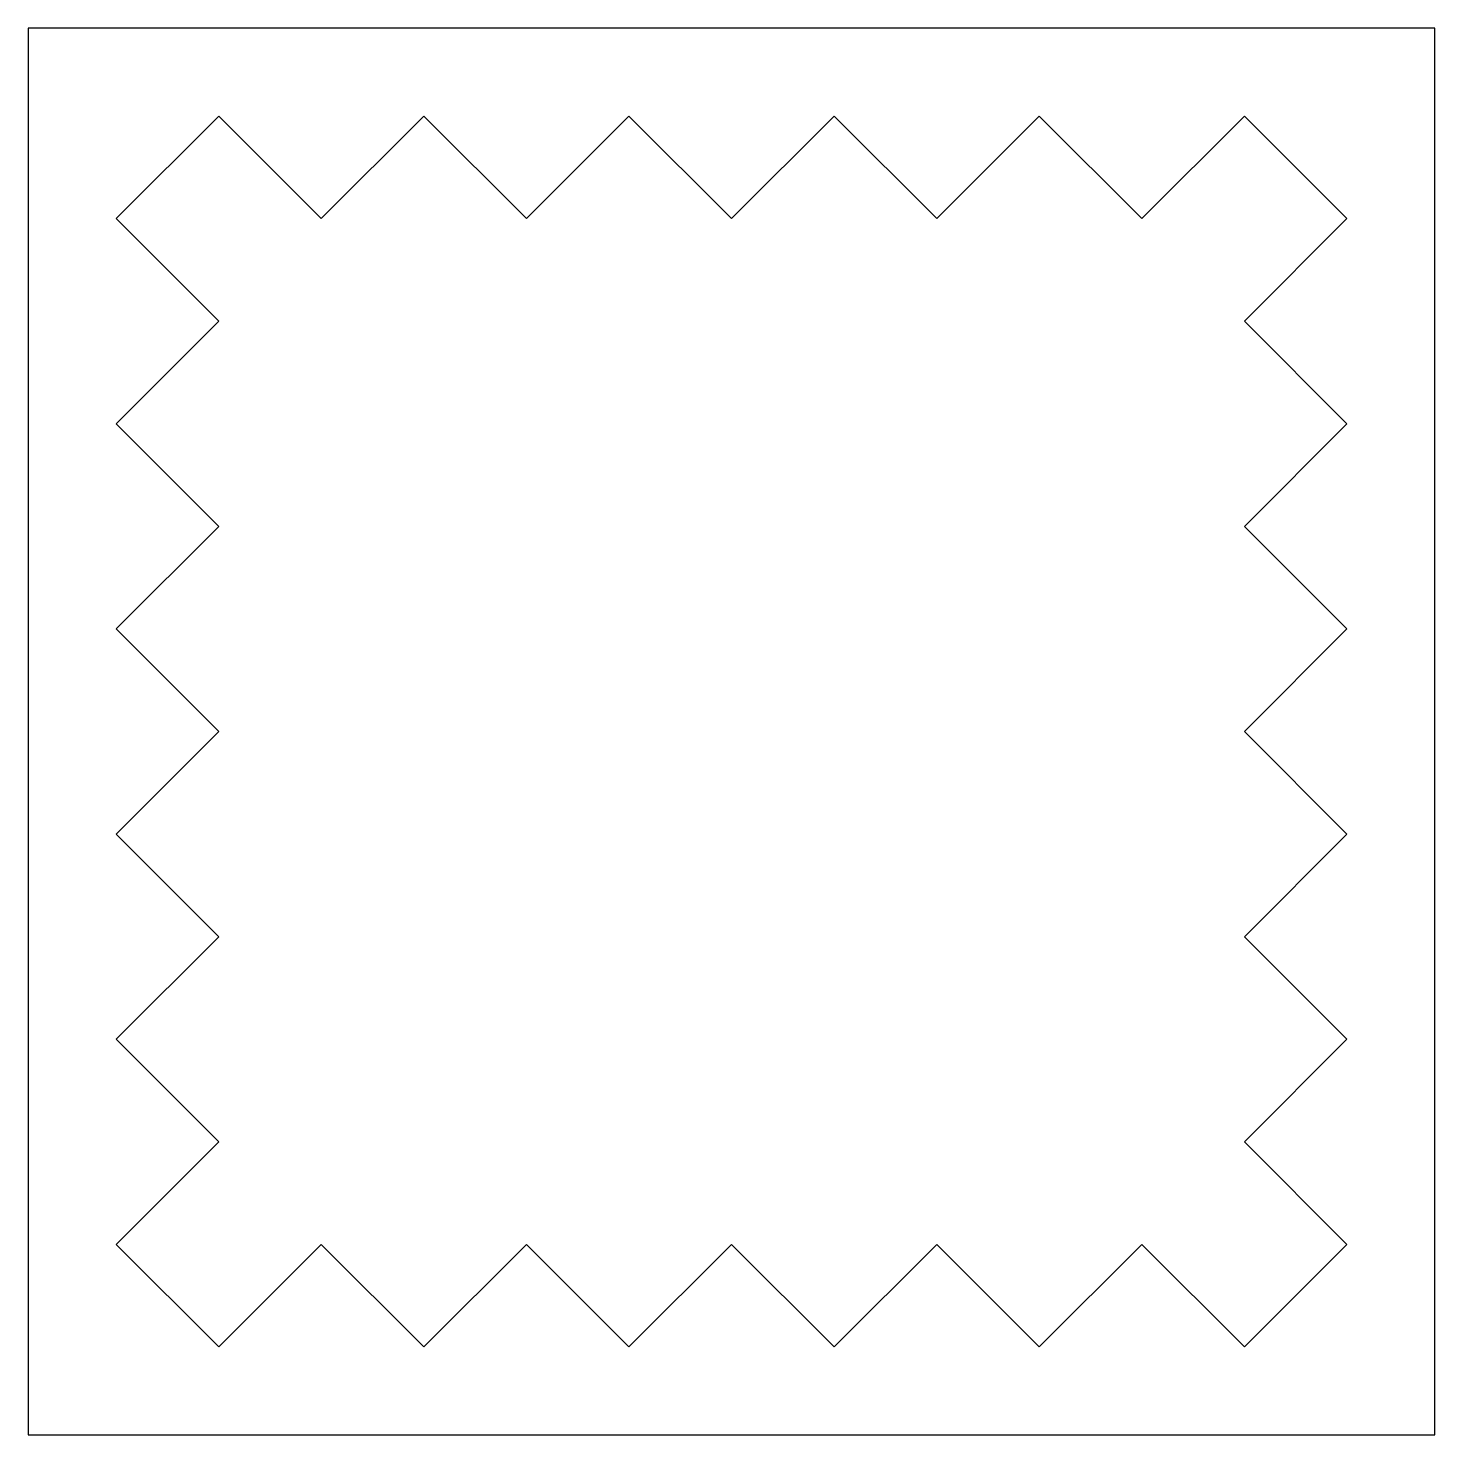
# Model space of a CAD drawing. Header units: centimetres. Extents: x -0.423 to 0.423, y -0.423 to 0.423.
import ezdxf

# ---------------------------------------------------------------- set-up
doc = ezdxf.new("R2010")
doc.units = ezdxf.units.CM
doc.header["$MEASUREMENT"] = 0
doc.layers.add('Layer 1', color=7, linetype='Continuous')

msp = doc.modelspace()

# ---------------------------------------------------------------- linework, layer by layer
at = {"layer": 'Layer 1'}
msp.add_lwpolyline([(-0.42333, -0.42333), (0.42333, -0.42333), (0.42333, 0.42333), (-0.42333, 0.42333), (-0.42333, -0.42333)], close=True, dxfattribs=at)
at = {"layer": 'Layer 1', "color": 250}
msp.add_open_spline([(0.30869, 0.24694), (0.30869, 0.24694), (0.37044, 0.30869), (0.37044, 0.30869), (0.37044, 0.30869), (0.37044, 0.30869), (0.30869, 0.37042), (0.30869, 0.37042), (0.30869, 0.37042), (0.30869, 0.37042), (0.24699, 0.30869), (0.24699, 0.30869), (0.24699, 0.30869), (0.24699, 0.30869), (0.18523, 0.37042), (0.18523, 0.37042), (0.18523, 0.37042), (0.18523, 0.37042), (0.12353, 0.30869), (0.12353, 0.30869), (0.12353, 0.30869), (0.12353, 0.30869), (0.06178, 0.37042), (0.06178, 0.37042), (0.06178, 0.37042), (0.06178, 0.37042), (0.00003, 0.30869), (0.00003, 0.30869), (0.00003, 0.30869), (0.00003, 0.30869), (-0.06173, 0.37042), (-0.06173, 0.37042), (-0.06173, 0.37042), (-0.06173, 0.37042), (-0.12343, 0.30869), (-0.12343, 0.30869), (-0.12343, 0.30869), (-0.12343, 0.30869), (-0.18518, 0.37042), (-0.18518, 0.37042), (-0.18518, 0.37042), (-0.18518, 0.37042), (-0.24688, 0.30869), (-0.24688, 0.30869), (-0.24688, 0.30869), (-0.24688, 0.30869), (-0.30864, 0.37042), (-0.30864, 0.37042), (-0.30864, 0.37042), (-0.30864, 0.37042), (-0.37039, 0.30869), (-0.37039, 0.30869), (-0.37039, 0.30869), (-0.37039, 0.30869), (-0.30864, 0.24694), (-0.30864, 0.24694), (-0.30864, 0.24694), (-0.30864, 0.24694), (-0.37039, 0.18518), (-0.37039, 0.18518), (-0.37039, 0.18518), (-0.37039, 0.18518), (-0.30864, 0.12348), (-0.30864, 0.12348), (-0.30864, 0.12348), (-0.30864, 0.12348), (-0.37039, 0.06173), (-0.37039, 0.06173), (-0.37039, 0.06173), (-0.37039, 0.06173), (-0.30864, -0.00003), (-0.30864, -0.00003), (-0.30864, -0.00003), (-0.30864, -0.00003), (-0.37039, -0.06178), (-0.37039, -0.06178), (-0.37039, -0.06178), (-0.37039, -0.06178), (-0.30864, -0.12351), (-0.30864, -0.12351), (-0.30864, -0.12351), (-0.30864, -0.12351), (-0.37039, -0.18526), (-0.37039, -0.18526), (-0.37039, -0.18526), (-0.37039, -0.18526), (-0.30864, -0.24696), (-0.30864, -0.24696), (-0.30864, -0.24696), (-0.30864, -0.24696), (-0.37039, -0.30872), (-0.37039, -0.30872), (-0.37039, -0.30872), (-0.37039, -0.30872), (-0.30864, -0.37044), (-0.30864, -0.37044), (-0.30864, -0.37044), (-0.30864, -0.37044), (-0.24688, -0.30872), (-0.24688, -0.30872), (-0.24688, -0.30872), (-0.24688, -0.30872), (-0.18518, -0.37044), (-0.18518, -0.37044), (-0.18518, -0.37044), (-0.18518, -0.37044), (-0.12343, -0.30872), (-0.12343, -0.30872), (-0.12343, -0.30872), (-0.12343, -0.30872), (-0.06173, -0.37044), (-0.06173, -0.37044), (-0.06173, -0.37044), (-0.06173, -0.37044), (0.00003, -0.30872), (0.00003, -0.30872), (0.00003, -0.30872), (0.00003, -0.30872), (0.06178, -0.37044), (0.06178, -0.37044), (0.06178, -0.37044), (0.06178, -0.37044), (0.12353, -0.30872), (0.12353, -0.30872), (0.12353, -0.30872), (0.12353, -0.30872), (0.18523, -0.37044), (0.18523, -0.37044), (0.18523, -0.37044), (0.18523, -0.37044), (0.24699, -0.30872), (0.24699, -0.30872), (0.24699, -0.30872), (0.24699, -0.30872), (0.30869, -0.37044), (0.30869, -0.37044), (0.30869, -0.37044), (0.30869, -0.37044), (0.37044, -0.30872), (0.37044, -0.30872), (0.37044, -0.30872), (0.37044, -0.30872), (0.30869, -0.24696), (0.30869, -0.24696), (0.30869, -0.24696), (0.30869, -0.24696), (0.37044, -0.18526), (0.37044, -0.18526), (0.37044, -0.18526), (0.37044, -0.18526), (0.30869, -0.12351), (0.30869, -0.12351), (0.30869, -0.12351), (0.30869, -0.12351), (0.37044, -0.06178), (0.37044, -0.06178), (0.37044, -0.06178), (0.37044, -0.06178), (0.30869, -0.00003), (0.30869, -0.00003), (0.30869, -0.00003), (0.30869, -0.00003), (0.37044, 0.06173), (0.37044, 0.06173), (0.37044, 0.06173), (0.37044, 0.06173), (0.30869, 0.12348), (0.30869, 0.12348), (0.30869, 0.12348), (0.30869, 0.12348), (0.37044, 0.18518), (0.37044, 0.18518), (0.37044, 0.18518), (0.37044, 0.18518), (0.30869, 0.24694), (0.30869, 0.24694)], degree=3, knots=[0, 0, 0, 0, 0.022222, 0.022222, 0.022222, 0.022222, 0.044444, 0.044444, 0.044444, 0.044444, 0.066667, 0.066667, 0.066667, 0.066667, 0.088889, 0.088889, 0.088889, 0.088889, 0.111111, 0.111111, 0.111111, 0.111111, 0.133333, 0.133333, 0.133333, 0.133333, 0.155556, 0.155556, 0.155556, 0.155556, 0.177778, 0.177778, 0.177778, 0.177778, 0.2, 0.2, 0.2, 0.2, 0.222222, 0.222222, 0.222222, 0.222222, 0.244444, 0.244444, 0.244444, 0.244444, 0.266667, 0.266667, 0.266667, 0.266667, 0.288889, 0.288889, 0.288889, 0.288889, 0.311111, 0.311111, 0.311111, 0.311111, 0.333333, 0.333333, 0.333333, 0.333333, 0.355556, 0.355556, 0.355556, 0.355556, 0.377778, 0.377778, 0.377778, 0.377778, 0.4, 0.4, 0.4, 0.4, 0.422222, 0.422222, 0.422222, 0.422222, 0.444444, 0.444444, 0.444444, 0.444444, 0.466667, 0.466667, 0.466667, 0.466667, 0.488889, 0.488889, 0.488889, 0.488889, 0.511111, 0.511111, 0.511111, 0.511111, 0.533333, 0.533333, 0.533333, 0.533333, 0.555556, 0.555556, 0.555556, 0.555556, 0.577778, 0.577778, 0.577778, 0.577778, 0.6, 0.6, 0.6, 0.6, 0.622222, 0.622222, 0.622222, 0.622222, 0.644444, 0.644444, 0.644444, 0.644444, 0.666667, 0.666667, 0.666667, 0.666667, 0.688889, 0.688889, 0.688889, 0.688889, 0.711111, 0.711111, 0.711111, 0.711111, 0.733333, 0.733333, 0.733333, 0.733333, 0.755556, 0.755556, 0.755556, 0.755556, 0.777778, 0.777778, 0.777778, 0.777778, 0.8, 0.8, 0.8, 0.8, 0.822222, 0.822222, 0.822222, 0.822222, 0.844444, 0.844444, 0.844444, 0.844444, 0.866667, 0.866667, 0.866667, 0.866667, 0.888889, 0.888889, 0.888889, 0.888889, 0.911111, 0.911111, 0.911111, 0.911111, 0.933333, 0.933333, 0.933333, 0.933333, 0.955556, 0.955556, 0.955556, 0.955556, 1, 1, 1, 1], dxfattribs=at)

doc.saveas('drawing.dxf')
